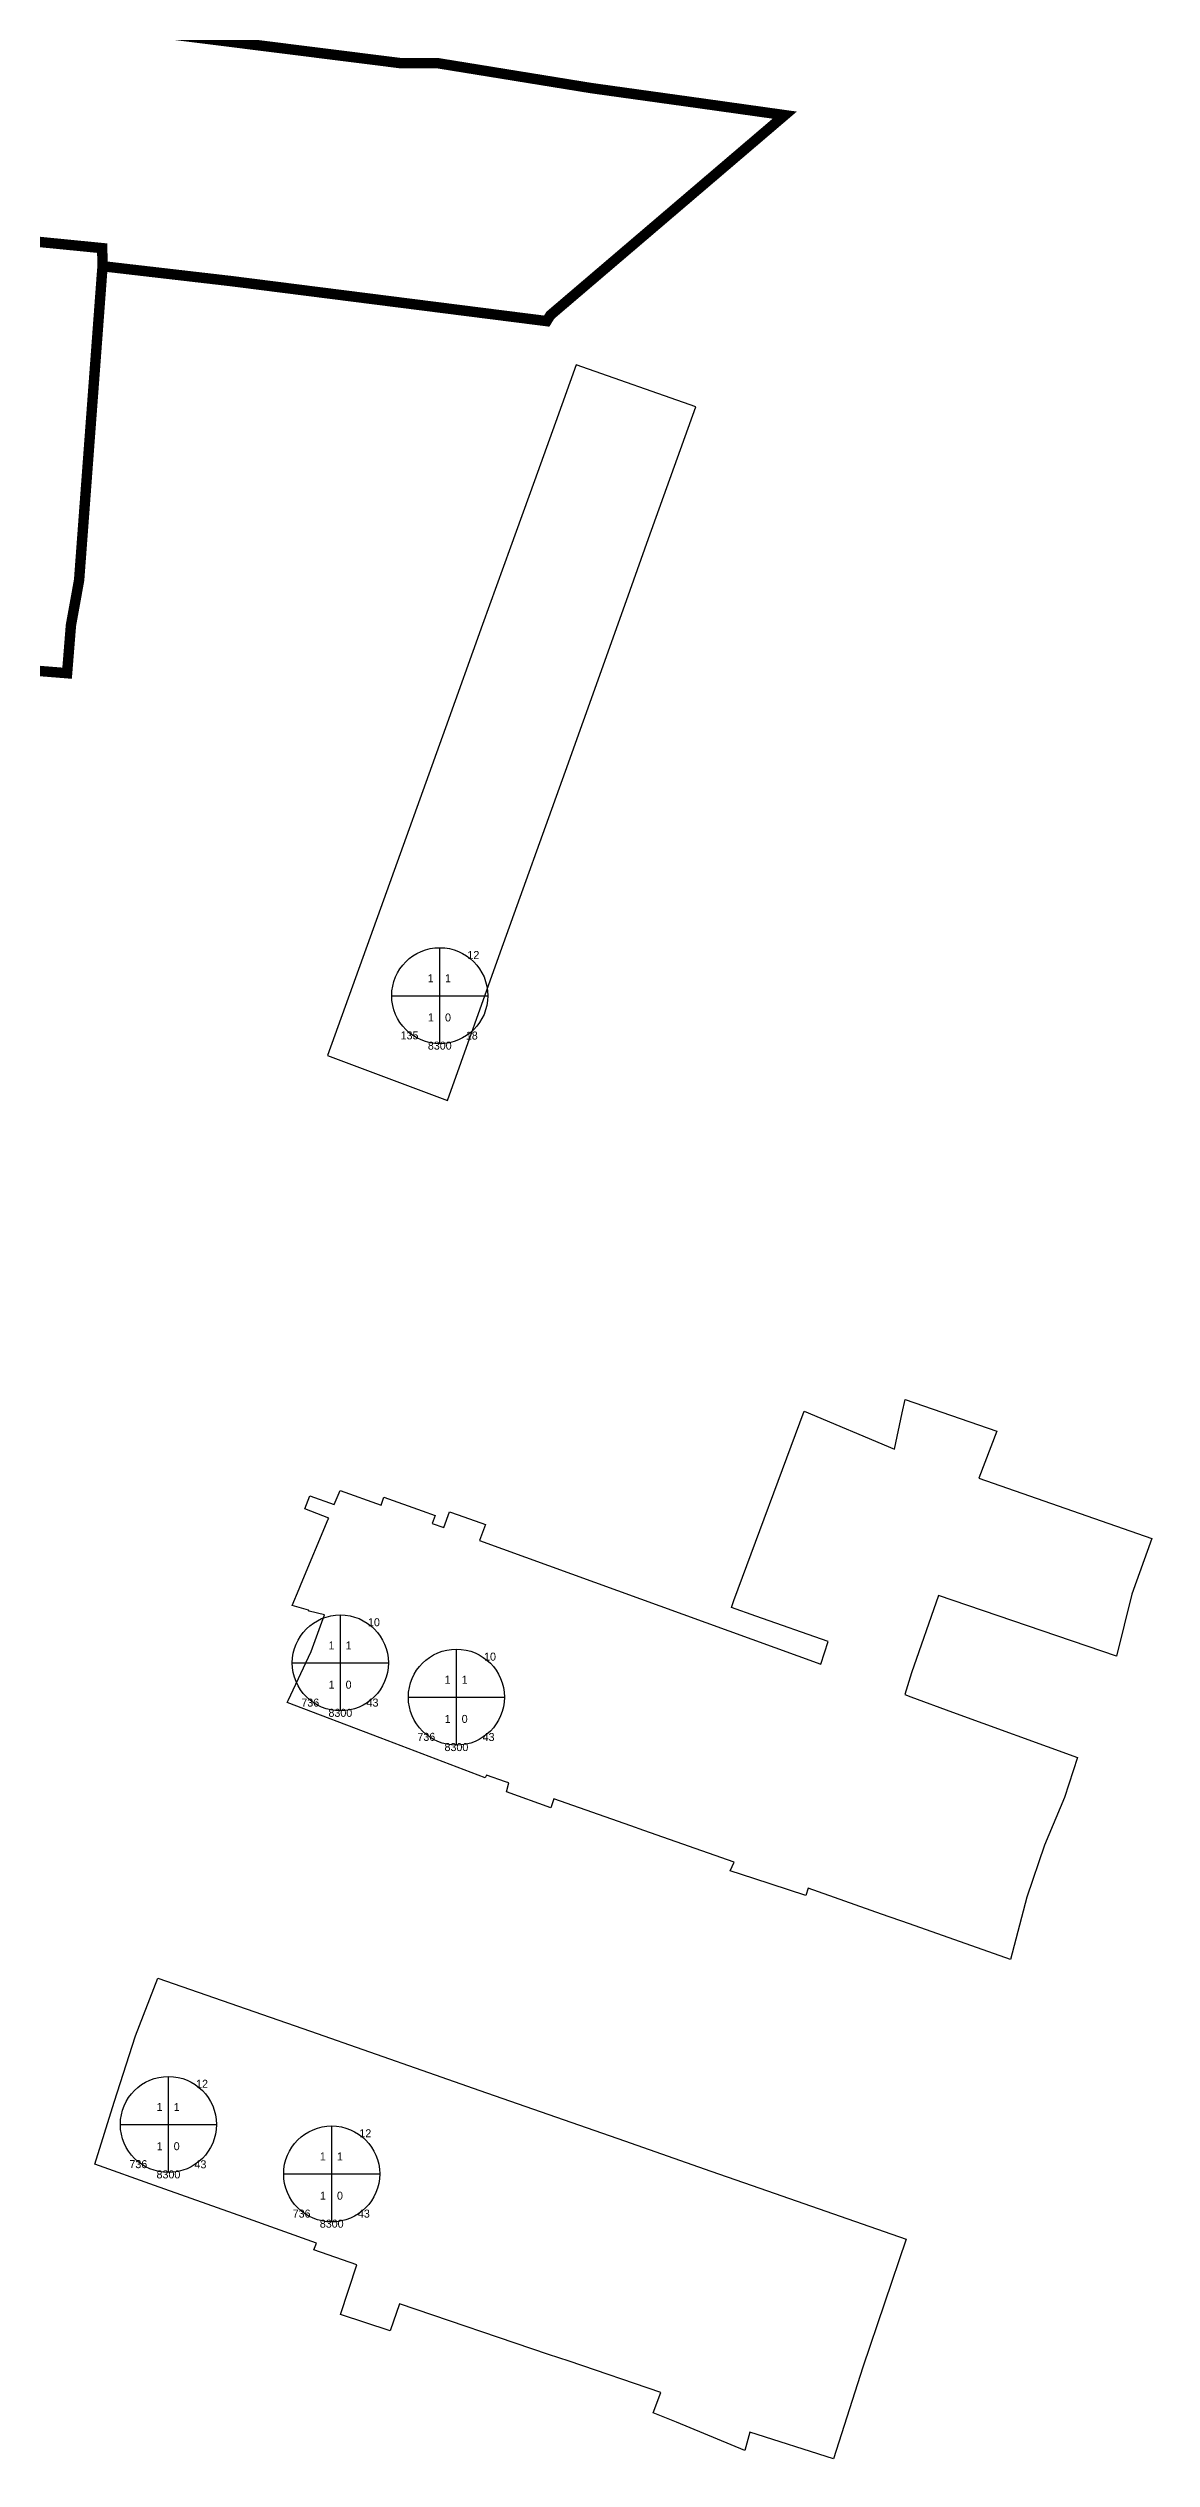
# Model space of a CAD drawing. Header units: inches. Extents: x 179568 to 180433, y 653998 to 654850.
# Drawn here: x 180364.1 to 180433.1, y 654332.3 to 654482.9 of the extents above; entities that cross this region are included whole.
import ezdxf
from ezdxf.enums import TextEntityAlignment as Align

# ---------------------------------------------------------------- set-up
doc = ezdxf.new("R2010")
doc.units = ezdxf.units.IN
doc.header["$MEASUREMENT"] = 0
for name, color, linetype in [('2200', 254, 'Continuous'), ('2203', 7, 'Continuous'), ('2206', 255, 'Continuous'), ('9100', 255, 'Continuous'), ('chelkot lines', 1, 'Continuous')]:
    doc.layers.add(name, color=color, linetype=linetype)
doc.styles.add('HEBTXT', font='HEBTXT.shx')

# ---------------------------------------------------------------- blocks, each defined once
blk = doc.blocks.new('2206')
at = {"color": 0, "lineweight": -2}
for p, q in [((0, -7.5), (0, 7.5)), ((-7.5, 0), (7.5, 0))]:
    blk.add_line(p, q, dxfattribs=at)
blk.add_circle((0, 0), 7.5, dxfattribs=at)
at = {"color": 0, "lineweight": -2, "style": 'HEBTXT'}
for tag, p in [('NUM-FLOORS', (-0.93, 2.1)), ('NUM-BUSNS-CUR', (-0.9, -4.02))]:
    blk.add_attdef(tag, text='', height=2, dxfattribs=at).set_placement(p, align=Align.RIGHT)
for tag, p in [('NUM-ENTR', (0.83, 2.1)), ('NUM-APTS-CUR', (0.83, -4.02))]:
    blk.add_attdef(tag, p, '', height=2, dxfattribs=at)
at = {"lineweight": -2, "style": 'HEBTXT', "flags": 1}
for tag, p in [('CITY-CODE', (0, -12.5)), ('STREET-CODE', (0, -15)), ('STRT_TYPE', (0, -27.5)), ('STREET-CODE-2', (0, -30))]:
    blk.add_attdef(tag, text='', height=2, dxfattribs=at).set_placement(p, align=Align.CENTER)
at = {"color": 0, "lineweight": -2, "style": 'HEBTXT'}
blk.add_attdef('BLDG-TYPE', text='', height=2, dxfattribs=at).set_placement((0, -22.5), align=Align.CENTER)
at = {"lineweight": -2, "style": 'HEBTXT'}
for tag, p in [('BLDG-LETTER-2', (0, -35)), ('BLDG-NUM-2', (0, -32.5))]:
    blk.add_attdef(tag, text='', height=2, dxfattribs=at).set_placement(p, align=Align.CENTER)
at = {"layer": '2203', "lineweight": -2, "style": 'HEBTXT'}
for tag, p in [('BLDG-LETTER', (0, -20)), ('BLDG-NUM', (0, -17.5))]:
    blk.add_attdef(tag, text='', height=2, dxfattribs=at).set_placement(p, align=Align.CENTER)

msp = doc.modelspace()

# ---------------------------------------------------------------- linework, layer by layer
at = {"layer": '2200'}
for points in [[(180381.58, 654419.99, 63.08), (180389.07, 654417.18, 63.08), (180392.39, 654426.46, 63.08), (180392.39, 654426.46, 63.08), (180396.44, 654437.76, 63.08), (180398.69, 654444.05, 63.08), (180400.48, 654449.06, 63.08), (180400.48, 654449.06, 63.08), (180400.48, 654449.06, 63.08), (180401.64, 654452.29, 63.08), (180404.59, 654460.53, 63.08), (180397.11, 654463.15, 63.08), (180395.82, 654459.55, 63.15), (180394.5, 654455.89, 63.15), (180393.01, 654451.76, 63.12), (180391.27, 654446.92, 63.08), (180388.95, 654440.47, 63.08), (180384.89, 654429.18, 63.08)], [(180412.39, 654381.97, 62.12), (180412.39, 654381.97, 62.12), (180412.39, 654381.97, 62.12), (180412.39, 654381.97, 62.12), (180412.85, 654383.38, 61.68), (180408.33, 654384.97, 61.67), (180406.82, 654385.5, 61.67), (180406.97, 654385.94, 63.95), (180411.36, 654397.77, 63.94), (180416.99, 654395.4, 61.21), (180417.48, 654397.66, 61.11), (180417.66, 654398.5, 62.05), (180423.39, 654396.53, 61.92), (180422.26, 654393.58, 62.34), (180433.07, 654389.81, 61.94), (180431.82, 654386.33, 62.95), (180430.86, 654382.46, 61.88), (180419.74, 654386.26, 61.84), (180418.07, 654381.41, 66.38), (180417.64, 654380.06, 62.12), (180418.02, 654379.92, 62.12), (180420.62, 654378.97, 62.12), (180428.44, 654376.12, 62.12), (180427.61, 654373.63, 62.75), (180426.37, 654370.65, 61.95), (180425.26, 654367.41, 62.53), (180424.24, 654363.51, 62.08), (180417.93, 654365.73, 62.06), (180416.19, 654366.34, 62.06), (180411.61, 654367.96, 62.05), (180411.45, 654367.51, 62.05), (180408.22, 654368.57, 62.05), (180406.74, 654369.05, 62.05), (180406.98, 654369.59, 62.04), (180401.34, 654371.57, 62.03), (180400.53, 654371.85, 62.03), (180395.71, 654373.55, 62.02), (180395.53, 654372.99, 61.91), (180392.76, 654373.99, 61.89), (180392.9, 654374.54, 62.02), (180392.7, 654374.61, 62.02), (180391.5, 654375.03, 62.01), (180391.43, 654374.85, 61.97), (180384.87, 654377.35, 61.97), (180379.06, 654379.57, 61.97), (180379.12, 654379.69, 62.01), (180380.55, 654382.75, 61.74), (180381.39, 654385.05, 61.6), (180380.44, 654385.27, 61.56), (180380.39, 654385.34, 62.61), (180379.38, 654385.63, 62.61), (180379.81, 654386.66, 62.51), (180379.94, 654386.98, 62.48), (180381.62, 654391.03, 62.11), (180381.65, 654391.09, 62.11), (180380.16, 654391.66, 61.67), (180380.47, 654392.47, 61.33), (180381.99, 654391.93, 62.03), (180382.36, 654392.82, 61.95), (180384.92, 654391.9, 61.95), (180385.1, 654392.4, 61.35), (180387.49, 654391.54, 61.35), (180388.3, 654391.25, 61.35), (180388.12, 654390.75, 61.95), (180388.84, 654390.49, 61.95), (180389.2, 654391.48, 61.79), (180389.75, 654391.29, 61.79), (180389.75, 654391.29, 61.79), (180391.44, 654390.68, 61.79), (180391.08, 654389.68, 61.95), (180391.08, 654389.68, 61.95), (180391.08, 654389.68, 61.95), (180412.39, 654381.97, 62.12), (180412.39, 654381.97, 62.12)], [(180385.5, 654340.3, 61.24), (180382.38, 654341.33, 61.24), (180383.41, 654344.42, 63.01), (180380.72, 654345.37, 63.01), (180380.88, 654345.79, 62.94), (180376.36, 654347.4, 62.27), (180370.76, 654349.39, 61.45), (180367.04, 654350.71, 61.45), (180368.26, 654354.59, 63.21), (180369.58, 654358.74, 62.52), (180370.98, 654362.35, 62.01), (180380.51, 654359.02, 62.01), (180380.51, 654359.02, 62.01), (180387.88, 654356.45, 62.01), (180391.09, 654355.33, 62.01), (180391.09, 654355.33, 62.01), (180400.14, 654352.17, 62.01), (180400.14, 654352.17, 62.01), (180405.52, 654350.29, 62.01), (180408.58, 654349.22, 62.01), (180408.58, 654349.22, 62.01), (180417.72, 654346.03, 62.01), (180415.01, 654338.04, 63.18), (180413.19, 654332.31, 61.94), (180407.97, 654333.97, 61.94), (180407.65, 654332.82, 61.66), (180403.37, 654334.59, 61.66), (180403.37, 654334.59, 61.66), (180401.93, 654335.19, 61.66), (180402.4, 654336.46, 64.57), (180396.67, 654338.4, 64.57), (180395.39, 654338.83, 64.26), (180386.08, 654342, 62.02)]]:
    msp.add_polyline3d(points, close=True, dxfattribs=at)
at = {"layer": 'chelkot lines', "color": 160, "linetype": 'Continuous', "true_color": 0x2323ff, "const_width": 0.65}
msp.add_lwpolyline([(180359.22, 654485.38), (180386.13, 654482), (180388.44, 654482), (180398.05, 654480.44), (180404.8, 654479.5), (180404.8, 654479.5), (180410.14, 654478.75), (180395.5, 654466.25), (180395.27, 654465.88), (180375.56, 654468.38), (180367.53, 654469.31), (180367.5, 654470.44), (180303.58, 654476.75), (180301, 654477), (180272.09, 654479.81), (180266.86, 654480.5), (180265.16, 654480.44), (180263.77, 654480.06), (180262.47, 654479.5), (180265.55, 654500.38)], dxfattribs=at)
msp.add_lwpolyline([(180341.98, 654445.75), (180301.84, 654449.31), (180302.22, 654453.25), (180303.58, 654476.75), (180367.5, 654470.44), (180367.53, 654469.31), (180367.5, 654469), (180366.06, 654449.69), (180365.55, 654446.88), (180365.31, 654443.88), (180342, 654445.75), (180341.98, 654445.75)], close=True, dxfattribs=at)

# ---------------------------------------------------------------- block references
at = {"layer": '2206'}
ref = msp.add_blockref('2206', (180388.59, 654423.73), dxfattribs=dict(at, xscale=0.4, yscale=0.4))
ref.add_attrib('CITY_CODE', '8300', dxfattribs={"layer": '9100', "color": 7, "height": 0.5, "style": 'HEBTXT'}).set_placement((180388.59, 654420.36), align=Align.CENTER)
ref.add_attrib('STREET_COD', '135', dxfattribs={"layer": '9100', "color": 7, "height": 0.5, "style": 'HEBTXT'}).set_placement((180386.7, 654421), align=Align.CENTER)
ref.add_attrib('BLDG_NUM', '12', dxfattribs={"layer": '2203', "color": 7, "height": 0.5, "style": 'HEBTXT'}).set_placement((180390.69, 654426.02), align=Align.CENTER)
ref.add_attrib('STRT_TYPE', '18', dxfattribs={"layer": '9100', "color": 7, "height": 0.5, "style": 'HEBTXT'}).set_placement((180390.59, 654420.99), align=Align.CENTER)
ref.add_attrib('NUM_FLOORS', '1', dxfattribs={"layer": '0', "color": 0, "height": 0.5, "style": 'HEBTXT'}).set_placement((180388.21, 654424.57), align=Align.RIGHT)
ref.add_attrib('NUM_ENTR', '1', (180388.92, 654424.57), dxfattribs={"layer": '0', "color": 0, "height": 0.5, "style": 'HEBTXT'})
ref.add_attrib('NUM_APTS_C', '0', (180388.92, 654422.12), dxfattribs={"layer": '0', "color": 0, "height": 0.5, "style": 'HEBTXT'})
ref.add_attrib('NUM_BUSNS_', '1', dxfattribs={"layer": '0', "color": 0, "height": 0.5, "style": 'HEBTXT'}).set_placement((180388.22, 654422.12), align=Align.RIGHT)
ref = msp.add_blockref('2206', (180382.38, 654382.04), dxfattribs=dict(at, xscale=0.4, yscale=0.4))
ref.add_attrib('CITY_CODE', '8300', dxfattribs={"layer": '9100', "color": 7, "height": 0.5, "style": 'HEBTXT'}).set_placement((180382.38, 654378.67), align=Align.CENTER)
ref.add_attrib('STREET_COD', '736', dxfattribs={"layer": '9100', "color": 7, "height": 0.5, "style": 'HEBTXT'}).set_placement((180380.5, 654379.31), align=Align.CENTER)
ref.add_attrib('BLDG_NUM', '10', dxfattribs={"layer": '2203', "color": 7, "height": 0.5, "style": 'HEBTXT'}).set_placement((180384.48, 654384.33), align=Align.CENTER)
ref.add_attrib('STRT_TYPE', '43', dxfattribs={"layer": '9100', "color": 7, "height": 0.5, "style": 'HEBTXT'}).set_placement((180384.39, 654379.31), align=Align.CENTER)
ref.add_attrib('NUM_FLOORS', '1', dxfattribs={"layer": '0', "color": 0, "height": 0.5, "style": 'HEBTXT'}).set_placement((180382.01, 654382.88), align=Align.RIGHT)
ref.add_attrib('NUM_ENTR', '1', (180382.71, 654382.88), dxfattribs={"layer": '0', "color": 0, "height": 0.5, "style": 'HEBTXT'})
ref.add_attrib('NUM_APTS_C', '0', (180382.71, 654380.43), dxfattribs={"layer": '0', "color": 0, "height": 0.5, "style": 'HEBTXT'})
ref.add_attrib('NUM_BUSNS_', '1', dxfattribs={"layer": '0', "color": 0, "height": 0.5, "style": 'HEBTXT'}).set_placement((180382.02, 654380.43), align=Align.RIGHT)
ref = msp.add_blockref('2206', (180389.63, 654379.9), dxfattribs=dict(at, xscale=0.4, yscale=0.4))
ref.add_attrib('CITY_CODE', '8300', dxfattribs={"layer": '9100', "color": 7, "height": 0.5, "style": 'HEBTXT'}).set_placement((180389.63, 654376.53), align=Align.CENTER)
ref.add_attrib('STREET_COD', '736', dxfattribs={"layer": '9100', "color": 7, "height": 0.5, "style": 'HEBTXT'}).set_placement((180387.75, 654377.17), align=Align.CENTER)
ref.add_attrib('BLDG_NUM', '10', dxfattribs={"layer": '2203', "color": 7, "height": 0.5, "style": 'HEBTXT'}).set_placement((180391.73, 654382.18), align=Align.CENTER)
ref.add_attrib('STRT_TYPE', '43', dxfattribs={"layer": '9100', "color": 7, "height": 0.5, "style": 'HEBTXT'}).set_placement((180391.64, 654377.16), align=Align.CENTER)
ref.add_attrib('NUM_FLOORS', '1', dxfattribs={"layer": '0', "color": 0, "height": 0.5, "style": 'HEBTXT'}).set_placement((180389.26, 654380.74), align=Align.RIGHT)
ref.add_attrib('NUM_ENTR', '1', (180389.96, 654380.74), dxfattribs={"layer": '0', "color": 0, "height": 0.5, "style": 'HEBTXT'})
ref.add_attrib('NUM_APTS_C', '0', (180389.96, 654378.29), dxfattribs={"layer": '0', "color": 0, "height": 0.5, "style": 'HEBTXT'})
ref.add_attrib('NUM_BUSNS_', '1', dxfattribs={"layer": '0', "color": 0, "height": 0.5, "style": 'HEBTXT'}).set_placement((180389.27, 654378.29), align=Align.RIGHT)
ref = msp.add_blockref('2206', (180371.64, 654353.2), dxfattribs=dict(at, xscale=0.4, yscale=0.4))
ref.add_attrib('CITY_CODE', '8300', dxfattribs={"layer": '9100', "color": 7, "height": 0.5, "style": 'HEBTXT'}).set_placement((180371.64, 654349.83), align=Align.CENTER)
ref.add_attrib('STREET_COD', '736', dxfattribs={"layer": '9100', "color": 7, "height": 0.5, "style": 'HEBTXT'}).set_placement((180369.76, 654350.47), align=Align.CENTER)
ref.add_attrib('BLDG_NUM', '12', dxfattribs={"layer": '2203', "color": 7, "height": 0.5, "style": 'HEBTXT'}).set_placement((180373.74, 654355.49), align=Align.CENTER)
ref.add_attrib('STRT_TYPE', '43', dxfattribs={"layer": '9100', "color": 7, "height": 0.5, "style": 'HEBTXT'}).set_placement((180373.64, 654350.46), align=Align.CENTER)
ref.add_attrib('NUM_FLOORS', '1', dxfattribs={"layer": '0', "color": 0, "height": 0.5, "style": 'HEBTXT'}).set_placement((180371.27, 654354.04), align=Align.RIGHT)
ref.add_attrib('NUM_ENTR', '1', (180371.97, 654354.04), dxfattribs={"layer": '0', "color": 0, "height": 0.5, "style": 'HEBTXT'})
ref.add_attrib('NUM_APTS_C', '0', (180371.97, 654351.59), dxfattribs={"layer": '0', "color": 0, "height": 0.5, "style": 'HEBTXT'})
ref.add_attrib('NUM_BUSNS_', '1', dxfattribs={"layer": '0', "color": 0, "height": 0.5, "style": 'HEBTXT'}).set_placement((180371.28, 654351.59), align=Align.RIGHT)
ref = msp.add_blockref('2206', (180381.84, 654350.11), dxfattribs=dict(at, xscale=0.4, yscale=0.4))
ref.add_attrib('CITY_CODE', '8300', dxfattribs={"layer": '9100', "color": 7, "height": 0.5, "style": 'HEBTXT'}).set_placement((180381.84, 654346.75), align=Align.CENTER)
ref.add_attrib('STREET_COD', '736', dxfattribs={"layer": '9100', "color": 7, "height": 0.5, "style": 'HEBTXT'}).set_placement((180379.96, 654347.38), align=Align.CENTER)
ref.add_attrib('BLDG_NUM', '12', dxfattribs={"layer": '2203', "color": 7, "height": 0.5, "style": 'HEBTXT'}).set_placement((180383.94, 654352.4), align=Align.CENTER)
ref.add_attrib('STRT_TYPE', '43', dxfattribs={"layer": '9100', "color": 7, "height": 0.5, "style": 'HEBTXT'}).set_placement((180383.85, 654347.38), align=Align.CENTER)
ref.add_attrib('NUM_FLOORS', '1', dxfattribs={"layer": '0', "color": 0, "height": 0.5, "style": 'HEBTXT'}).set_placement((180381.47, 654350.95), align=Align.RIGHT)
ref.add_attrib('NUM_ENTR', '1', (180382.17, 654350.95), dxfattribs={"layer": '0', "color": 0, "height": 0.5, "style": 'HEBTXT'})
ref.add_attrib('NUM_APTS_C', '0', (180382.17, 654348.5), dxfattribs={"layer": '0', "color": 0, "height": 0.5, "style": 'HEBTXT'})
ref.add_attrib('NUM_BUSNS_', '1', dxfattribs={"layer": '0', "color": 0, "height": 0.5, "style": 'HEBTXT'}).set_placement((180381.48, 654348.5), align=Align.RIGHT)

doc.saveas('drawing.dxf')
